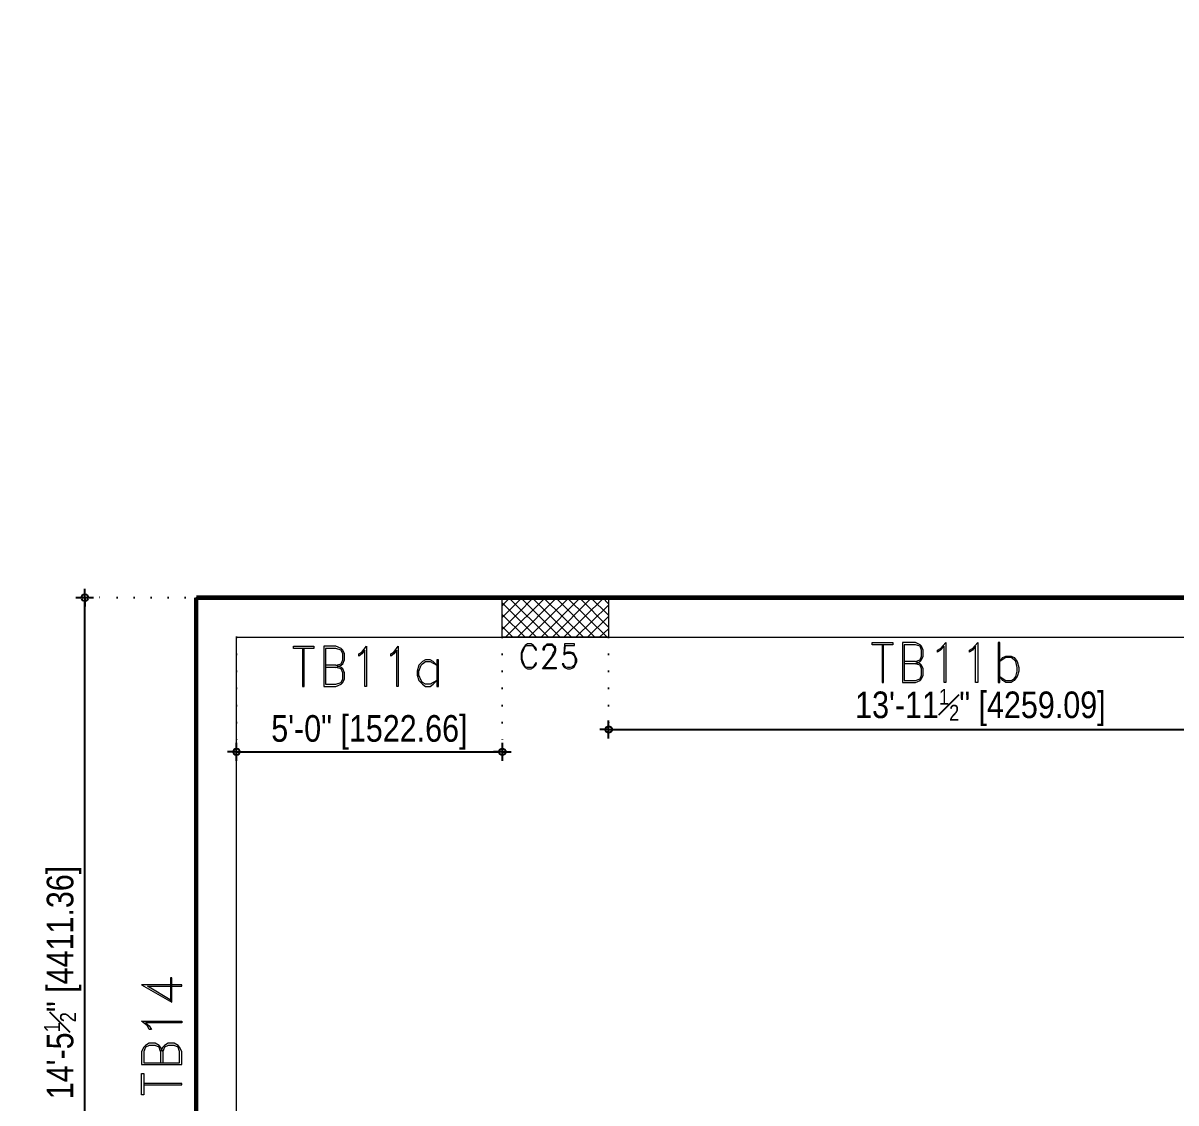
# Model space of a CAD drawing. Header units: inches. Extents: x 1259 to 4988, y 1085 to 3652.
# Drawn here: x 3871.9 to 4131.9, y 2769.3 to 3013 of the extents above; entities that cross this region are included whole.
import ezdxf

# ---------------------------------------------------------------- set-up
doc = ezdxf.new("R2010")
doc.units = ezdxf.units.IN
doc.header["$LTSCALE"] = 15
doc.header["$MEASUREMENT"] = 0
doc.header["$PDMODE"] = 2
doc.linetypes.add('DOT', pattern=[0.25, 0, -0.25])
for name, color, linetype in [('DIMENSION', 160, 'Continuous'), ('PDF_A_Column', 7, 'Continuous'), ('PDF_A_Column Hatch', 7, 'Continuous'), ('PDF_BEAM_LN', 7, 'Continuous'), ('PDF_BLS-TAG', 7, 'Continuous'), ('PDF_COL_NO', 7, 'Continuous')]:
    doc.layers.add(name, color=color, linetype=linetype)
doc.styles.add('swis721cnbt', font='swissc.ttf')
doc.dimstyles.get("Standard").update_dxf_attribs({"dimtxt": 6, "dimasz": 1, "dimexe": 0, "dimexo": 0, "dimgap": 0.5, "dimtad": 1, "dimdec": 1, "dimzin": 3, "dimdsep": 46, "dimlunit": 4, "dimtxsty": 'swis721cnbt', "dimblk": 'rp', "dimcen": 0.09, "dimclrd": 251, "dimclre": 3, "dimclrt": 160, "dimadec": 0, "dimazin": 0, "dimtfac": 0.6, "dimtdec": 1, "dimtofl": 0, "dimtmove": 0, "dimatfit": 3, "dimfxl": 9, "dimfrac": 1, "dimtolj": 1, "dimtzin": 0, "dimlwd": -1, "dimlwe": -1, "dimarcsym": 0})

# ---------------------------------------------------------------- blocks, each defined once
blk = doc.blocks.new('rp')
for p, q in [((0, 0), (-2, 0)), ((0, 2), (0, -2)), ((0, 0), (2, 0))]:
    blk.add_line(p, q)
blk.add_circle((0, 0), 0.75)
blk = doc.blocks.new('*D241')
at = {"layer": 'Defpoints', "color": 0, "transparency": 16777216}
for p in [(3920.07, 2874.42), (3980.02, 2874.42), (3980.02, 2848.54)]:
    blk.add_point(p, dxfattribs=at)
at = {"layer": 'DIMENSION', "color": 3, "linetype": 'DOT', "transparency": 16777216}
for p, q in [((3920.07, 2874.42), (3920.07, 2848.54)), ((3980.02, 2874.42), (3980.02, 2848.54))]:
    blk.add_line(p, q, dxfattribs=at)
at = {"layer": 'DIMENSION', "color": 251, "transparency": 16777216}
blk.add_line((3921.07, 2848.54), (3979.02, 2848.54), dxfattribs=at)
at = {"layer": 'DIMENSION', "color": 251, "transparency": 16777216, "rotation": 180}
blk.add_blockref('rp', (3920.07, 2848.54), dxfattribs=at)
at = {"layer": 'DIMENSION', "color": 251, "transparency": 16777216}
blk.add_blockref('rp', (3980.02, 2848.54), dxfattribs=at)
at = {"layer": 'DIMENSION', "color": 160, "transparency": 16777216, "insert": (3950.04, 2852.91), "char_height": 6, "attachment_point": 5, "style": 'swis721cnbt'}
blk.add_mtext('\\A1;5\'-0" [1522.66]', dxfattribs=at)
blk = doc.blocks.new('*D242')
at = {"layer": 'Defpoints', "color": 0, "transparency": 16777216}
for p in [(4004, 2874.42), (4171.68, 2874.42), (4171.68, 2853.57)]:
    blk.add_point(p, dxfattribs=at)
at = {"layer": 'DIMENSION', "color": 3, "linetype": 'DOT', "transparency": 16777216}
for p, q in [((4004, 2874.42), (4004, 2853.57)), ((4171.68, 2874.42), (4171.68, 2853.57))]:
    blk.add_line(p, q, dxfattribs=at)
at = {"layer": 'DIMENSION', "color": 251, "transparency": 16777216}
blk.add_line((4005, 2853.57), (4170.68, 2853.57), dxfattribs=at)
at = {"layer": 'DIMENSION', "color": 251, "transparency": 16777216, "rotation": 180}
blk.add_blockref('rp', (4004, 2853.57), dxfattribs=at)
at = {"layer": 'DIMENSION', "color": 251, "transparency": 16777216}
blk.add_blockref('rp', (4171.68, 2853.57), dxfattribs=at)
at = {"layer": 'DIMENSION', "color": 160, "transparency": 16777216, "insert": (4087.84, 2858.54), "char_height": 6, "attachment_point": 5, "style": 'swis721cnbt'}
blk.add_mtext('\\A1;13\'-11{\\H0.6x;\\S1#2;}" [4259.09]', dxfattribs=at)
blk = doc.blocks.new('*D248')
at = {"layer": 'Defpoints', "color": 0, "transparency": 16777216}
for p in [(3885.85, 2883.32), (3920.07, 2883.32), (3920.07, 2709.65)]:
    blk.add_point(p, dxfattribs=at)
at = {"layer": 'DIMENSION', "color": 3, "linetype": 'DOT', "transparency": 16777216}
for p, q in [((3920.07, 2883.32), (3885.85, 2883.32)), ((3920.07, 2709.65), (3885.85, 2709.65))]:
    blk.add_line(p, q, dxfattribs=at)
at = {"layer": 'DIMENSION', "color": 251, "transparency": 16777216}
blk.add_line((3885.85, 2710.65), (3885.85, 2882.32), dxfattribs=at)
for p, rotation in [((3885.85, 2883.32), 90), ((3885.85, 2709.65), 270)]:
    blk.add_blockref('rp', p, dxfattribs=dict(at, rotation=rotation))
at = {"layer": 'DIMENSION', "color": 160, "transparency": 16777216, "insert": (3880.88, 2796.49), "char_height": 6, "attachment_point": 5, "rotation": 90, "style": 'swis721cnbt'}
blk.add_mtext('\\A1;14\'-5{\\H0.6x;\\S1#2;}" [4411.36]', dxfattribs=at)

msp = doc.modelspace()

# ---------------------------------------------------------------- linework, layer by layer
at = {"layer": 'DIMENSION', "const_width": 1}
for points in [[(3910.992, 2883.324), (4171.677, 2883.324), (4171.677, 3012.467), (4417.289, 3012.467), (4417.289, 2883.324), (4677.802, 2883.324), (4677.802, 2739.622), (4793.072, 2739.622), (4710.687, 2380.11), (4677.802, 2380.11), (4677.802, 2224.419)], [(4020.438, 2083.457), (4020.438, 2425.156), (3957.408, 2425.156), (3957.408, 2562.864), (4002.454, 2562.864), (4002.454, 2685.67), (3910.992, 2685.67), (3910.992, 2883.324)]]:
    msp.add_lwpolyline(points, dxfattribs=at)
at = {"layer": 'PDF_A_Column', "lineweight": 0}
msp.add_lwpolyline([(3980.017, 2883.324), (4003.996, 2883.324), (4003.996, 2874.418), (3980.017, 2874.418)], close=True, dxfattribs=at)
at = {"layer": 'PDF_A_Column Hatch', "lineweight": 0}
for points in [[(3980.017, 2881.44), (3981.73, 2883.324)], [(3980.017, 2878.871), (3984.47, 2883.324)], [(3980.017, 2876.13), (3987.039, 2883.324)], [(3980.017, 2882.125), (3987.724, 2874.418)], [(3980.702, 2874.418), (3989.78, 2883.324)], [(3981.387, 2883.324), (3990.465, 2874.418)], [(3983.442, 2874.418), (3992.349, 2883.324)], [(3984.128, 2883.324), (3993.034, 2874.418)], [(3986.012, 2874.418), (3995.089, 2883.324)], [(3986.697, 2883.324), (3995.603, 2874.418)], [(3988.752, 2874.418), (3997.658, 2883.324)], [(3989.266, 2883.324), (3998.344, 2874.418)], [(3991.321, 2874.418), (4000.228, 2883.324)], [(3992.006, 2883.324), (4000.913, 2874.418)], [(3993.89, 2874.418), (4002.968, 2883.324)], [(3994.575, 2883.324), (4003.653, 2874.418)], [(3996.631, 2874.418), (4003.996, 2881.611)], [(3997.316, 2883.324), (4003.996, 2876.644)], [(3999.885, 2883.324), (4003.996, 2879.385)], [(4002.626, 2883.324), (4003.996, 2881.954)], [(3980.017, 2879.556), (3985.155, 2874.418)], [(3999.2, 2874.418), (4003.996, 2879.042)], [(3980.017, 2876.815), (3982.415, 2874.418)], [(4001.94, 2874.418), (4003.996, 2876.302)]]:
    msp.add_lwpolyline(points, dxfattribs=at)
at = {"layer": 'PDF_BEAM_LN', "lineweight": 0}
msp.add_lwpolyline([(4020.438, 2071.639), (4020.438, 2425.156), (3957.408, 2425.156), (3957.408, 2562.864), (4002.454, 2562.864), (4002.454, 2685.67), (3910.992, 2685.67), (3910.992, 2883.324), (4171.677, 2883.324), (4171.677, 3012.467), (4417.289, 3012.467), (4417.289, 2883.324), (4677.802, 2883.324), (4677.802, 2739.622), (4710.687, 2739.622), (4710.687, 2727.633), (4677.802, 2685.67), (4631.386, 2685.67), (4631.386, 2434.063), (4677.802, 2434.063), (4713.428, 2391.757), (4710.687, 2380.11), (4677.802, 2380.11), (4677.802, 2224.419)], dxfattribs=at)
msp.add_lwpolyline([(4171.677, 2874.418), (4171.677, 2694.576), (3920.07, 2694.576), (3920.07, 2874.418)], close=True, dxfattribs=at)
at = {"layer": 'PDF_BLS-TAG', "lineweight": 0}
for points in [[(4063.429, 2873.219), (4068.054, 2873.219), (4068.054, 2872.705), (4063.429, 2872.705)], [(4078.159, 2871.506), (4078.844, 2871.848), (4080.043, 2873.219), (4080.043, 2864.141), (4079.7, 2864.141), (4079.7, 2872.362), (4078.844, 2871.506), (4078.159, 2870.992)], [(4085.353, 2871.506), (4086.038, 2871.848), (4087.237, 2873.219), (4087.237, 2864.141), (4086.723, 2864.141), (4086.723, 2872.362), (4086.038, 2871.506), (4085.353, 2870.992)], [(4091.861, 2873.219), (4091.861, 2864.141), (4092.204, 2864.141), (4092.204, 2873.219)], [(3932.916, 2872.362), (3937.54, 2872.362), (3937.54, 2871.848), (3932.916, 2871.848)], [(3947.645, 2870.65), (3948.33, 2870.992), (3949.358, 2872.362), (3949.358, 2863.285), (3949.016, 2863.285), (3949.016, 2871.506), (3948.33, 2870.65), (3947.645, 2870.136)], [(3954.839, 2870.65), (3955.524, 2870.992), (3956.552, 2872.362), (3956.552, 2863.285), (3956.209, 2863.285), (3956.209, 2871.506), (3955.524, 2870.65), (3954.839, 2870.136)], [(3965.287, 2868.08), (3964.431, 2868.937), (3963.745, 2869.279), (3962.718, 2869.279), (3962.033, 2868.937), (3961.176, 2868.08), (3960.834, 2866.71), (3960.834, 2865.854), (3961.176, 2864.655), (3962.033, 2863.798), (3962.718, 2863.285), (3963.745, 2863.285), (3964.431, 2863.798), (3965.287, 2864.655), (3963.745, 2863.798), (3962.718, 2863.798), (3962.033, 2864.141), (3961.69, 2864.655), (3961.176, 2865.854), (3961.176, 2866.71), (3961.69, 2868.08), (3962.033, 2868.423), (3962.718, 2868.937), (3963.745, 2868.937)], [(3965.287, 2869.279), (3965.287, 2863.285), (3965.63, 2863.285), (3965.63, 2869.279)], [(4092.204, 2868.937), (4092.889, 2869.793), (4093.574, 2870.136), (4094.773, 2870.136), (4095.458, 2869.793), (4096.143, 2868.937), (4096.486, 2867.567), (4096.486, 2866.71), (4096.143, 2865.511), (4095.458, 2864.655), (4094.773, 2864.141), (4093.574, 2864.141), (4092.889, 2864.655), (4092.204, 2865.511), (4093.574, 2864.655), (4094.773, 2864.655), (4095.458, 2864.997), (4095.801, 2865.511), (4096.143, 2866.71), (4096.143, 2867.567), (4095.801, 2868.937), (4095.458, 2869.279), (4094.773, 2869.793), (4093.574, 2869.793)], [(3900.373, 2785.867), (3900.03, 2786.723), (3898.66, 2787.751), (3907.738, 2787.751), (3907.738, 2787.409), (3899.516, 2787.409), (3900.373, 2786.723), (3900.887, 2785.867)], [(3898.66, 2771.137), (3898.66, 2775.933), (3899.174, 2775.933), (3899.174, 2771.137)]]:
    msp.add_lwpolyline(points, close=True, dxfattribs=at)
for points in [[(4073.192, 2868.423), (4074.22, 2868.937), (4074.562, 2869.279), (4074.905, 2870.136), (4074.905, 2871.506), (4074.562, 2872.362), (4074.22, 2872.705), (4073.192, 2873.219), (4070.28, 2873.219), (4070.28, 2864.141), (4073.192, 2864.141), (4074.22, 2864.655), (4074.562, 2864.997), (4074.905, 2865.854), (4074.905, 2867.224), (4074.562, 2868.08), (4074.22, 2868.423), (4073.192, 2868.937), (4070.623, 2868.937)], [(3934.971, 2871.848), (3934.971, 2863.285), (3935.313, 2863.285), (3935.313, 2871.848)], [(3942.507, 2867.567), (3943.706, 2868.08), (3944.049, 2868.423), (3944.391, 2869.279), (3944.391, 2870.65), (3944.049, 2871.506), (3943.706, 2871.848), (3942.507, 2872.362), (3939.767, 2872.362), (3939.767, 2863.285), (3942.507, 2863.285), (3943.706, 2863.798), (3944.049, 2864.141), (3944.391, 2864.997), (3944.391, 2866.368), (3944.049, 2867.224), (3943.706, 2867.567), (3942.507, 2868.08), (3940.109, 2868.08)], [(3942.507, 2868.08), (3943.706, 2868.423), (3944.049, 2869.279), (3944.049, 2870.65), (3943.706, 2871.506), (3942.507, 2871.848), (3940.109, 2871.848), (3940.109, 2863.798), (3942.507, 2863.798), (3943.706, 2864.141), (3944.049, 2864.997), (3944.049, 2866.368), (3943.706, 2867.224), (3942.507, 2867.567), (3940.109, 2867.567)], [(4065.656, 2872.705), (4065.656, 2864.141), (4065.998, 2864.141), (4065.998, 2872.705)], [(4073.192, 2868.937), (4074.22, 2869.279), (4074.562, 2870.136), (4074.562, 2871.506), (4074.22, 2872.362), (4073.192, 2872.705), (4070.623, 2872.705), (4070.623, 2864.655), (4073.192, 2864.655), (4074.22, 2864.997), (4074.562, 2865.854), (4074.562, 2867.224), (4074.22, 2868.08), (4073.192, 2868.423), (4070.623, 2868.423)], [(3905.511, 2792.376), (3900.03, 2795.63), (3907.738, 2795.63), (3907.738, 2795.972), (3898.66, 2795.972), (3905.511, 2792.033), (3905.511, 2797.514), (3905.169, 2797.514), (3905.169, 2792.376)], [(3903.456, 2780.9), (3902.942, 2781.928), (3902.599, 2782.27), (3901.743, 2782.784), (3900.373, 2782.784), (3899.516, 2782.27), (3899.174, 2781.928), (3898.66, 2780.9), (3898.66, 2777.988), (3907.738, 2777.988), (3907.738, 2780.9), (3907.224, 2781.928), (3906.881, 2782.27), (3906.025, 2782.784), (3904.655, 2782.784), (3903.798, 2782.27), (3903.456, 2781.928), (3902.942, 2780.9), (3902.942, 2778.331)], [(3902.942, 2780.9), (3902.599, 2781.928), (3901.743, 2782.27), (3900.373, 2782.27), (3899.516, 2781.928), (3899.174, 2780.9), (3899.174, 2778.331), (3907.224, 2778.331), (3907.224, 2780.9), (3906.881, 2781.928), (3906.025, 2782.27), (3904.655, 2782.27), (3903.798, 2781.928), (3903.456, 2780.9), (3903.456, 2778.331)], [(3899.174, 2773.364), (3907.738, 2773.364), (3907.738, 2773.706), (3899.174, 2773.706)]]:
    msp.add_lwpolyline(points, dxfattribs=at)
at = {"layer": 'PDF_COL_NO', "lineweight": 0}
msp.add_lwpolyline([(3987.724, 2871.506), (3987.553, 2872.02), (3987.039, 2872.534), (3986.525, 2872.876), (3985.669, 2872.876), (3985.155, 2872.534), (3984.813, 2872.02), (3984.47, 2871.506), (3984.299, 2870.821), (3984.299, 2869.451), (3984.47, 2868.594), (3984.813, 2868.08), (3985.155, 2867.567), (3985.669, 2867.224), (3986.525, 2867.224), (3987.039, 2867.567), (3987.553, 2868.08), (3987.724, 2868.594), (3987.553, 2868.594), (3987.211, 2868.08), (3987.039, 2867.738), (3986.525, 2867.567), (3985.669, 2867.567), (3985.155, 2867.738), (3984.813, 2868.594), (3984.47, 2869.451), (3984.47, 2870.821), (3984.813, 2871.506), (3985.155, 2872.362), (3985.669, 2872.534), (3986.525, 2872.534), (3987.039, 2872.362), (3987.211, 2872.02), (3987.553, 2871.506)], close=True, dxfattribs=at)
for points in [[(3989.266, 2867.567), (3992.178, 2867.567), (3992.178, 2867.224), (3989.095, 2867.224), (3991.15, 2869.964), (3991.492, 2870.821), (3991.835, 2871.335), (3991.835, 2871.848), (3991.492, 2872.362), (3991.15, 2872.534), (3990.122, 2872.534), (3989.78, 2872.362), (3989.437, 2871.848), (3989.437, 2871.506), (3989.266, 2871.506), (3989.266, 2871.848), (3989.437, 2872.362), (3989.78, 2872.534), (3990.122, 2872.876), (3991.15, 2872.876), (3991.492, 2872.534), (3991.835, 2872.362), (3992.006, 2871.848), (3992.006, 2871.335), (3991.835, 2870.821), (3991.321, 2869.964), (3989.266, 2867.224)], [(3996.46, 2868.594), (3996.117, 2867.738), (3995.432, 2867.567), (3994.747, 2867.567), (3994.062, 2867.738), (3993.89, 2868.423), (3993.548, 2868.423), (3993.89, 2867.738), (3994.062, 2867.567), (3994.747, 2867.224), (3995.432, 2867.224), (3996.117, 2867.567), (3996.46, 2868.08), (3996.802, 2868.937), (3996.802, 2869.451), (3996.46, 2870.136), (3996.117, 2870.821), (3995.432, 2870.992), (3994.747, 2870.992), (3994.062, 2870.821), (3994.233, 2872.534), (3996.288, 2872.534), (3996.288, 2872.876), (3994.062, 2872.876), (3993.89, 2870.478), (3994.062, 2870.478), (3994.404, 2870.821), (3995.432, 2870.821), (3996.117, 2870.478), (3996.46, 2869.622)], [(3995.603, 2870.821), (3996.288, 2870.136), (3996.46, 2869.451), (3996.46, 2868.937), (3996.288, 2868.08), (3995.603, 2867.567)], [(3994.404, 2867.567), (3993.89, 2868.08)]]:
    msp.add_lwpolyline(points, dxfattribs=at)

# ---------------------------------------------------------------- dimensions: what is measured, and where the dimension line sits
at = {"layer": 'DIMENSION'}
dim = msp.add_linear_dim(base=(3885.851, 2883.324), p1=(3920.07, 2709.649), p2=(3920.07, 2883.324), angle=90, dimstyle='Standard', override={"dimfxl": 0.179688}, dxfattribs=at)
dim.commit()
dim.dimension.update_dxf_attribs({"geometry": '*D248', "text_midpoint": (3880.88, 2796.486)})
for base, p1, p2, picture, middle in [((3980.017, 2848.537), (3920.07, 2874.418), (3980.017, 2874.418), '*D241', (3950.043, 2852.906)), ((4171.677, 2853.566), (4003.996, 2874.418), (4171.677, 2874.418), '*D242', (4087.836, 2858.537))]:
    dim = msp.add_linear_dim(base=base, p1=p1, p2=p2, dimstyle='Standard', override={"dimfxl": 0.179688}, dxfattribs=at)
    dim.commit()
    dim.dimension.update_dxf_attribs({"geometry": picture, "text_midpoint": middle})

doc.saveas('drawing.dxf')
